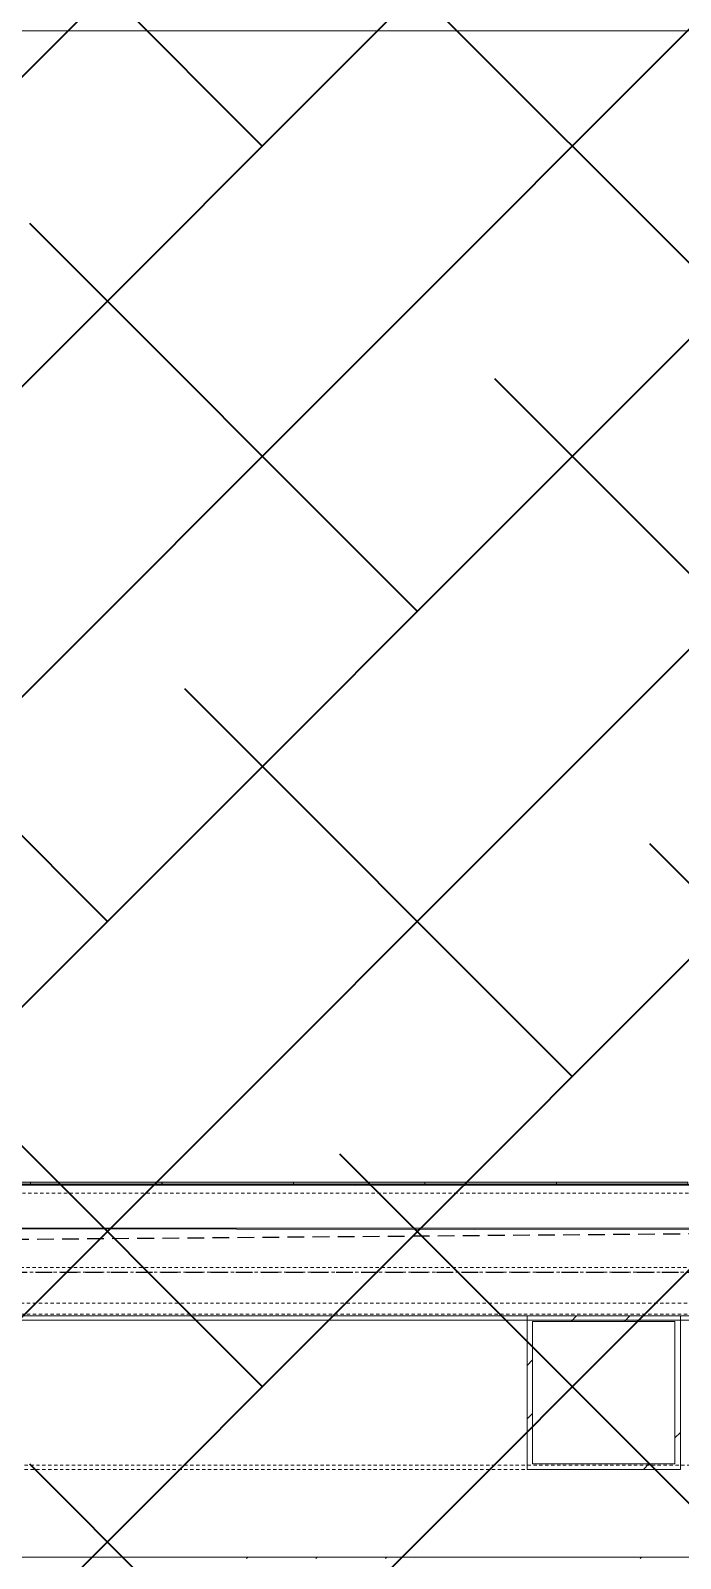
# Model space of a CAD drawing. Header units: millimetres. Extents: x 50357 to 985146, y 723188 to 1803594.
# Drawn here: x 876638 to 878120, y 818792 to 822276 of the extents above; entities that cross this region are included whole.
import ezdxf

# ---------------------------------------------------------------- set-up
doc = ezdxf.new("R2010")
doc.units = ezdxf.units.MM
doc.header["$LTSCALE"] = 3
doc.header["$MEASUREMENT"] = 0
doc.linetypes.add('DASHED', pattern=[19.05, 12.7, -6.35])
doc.linetypes.add('Member Hidden', pattern=[4.5, 2.5, -2])
for name, color, linetype, lineweight, true_color in [('A-FLOR', 7, 'Continuous', 5, 0x6e6e6e), ('A-FLOR-PATT', 7, 'Continuous', 13, 0x6e6e6e), ('ADS280_BConcrete', 7, 'Continuous', 13, 0x6e6e6e), ('ADS280_BSteel', 7, 'Continuous', 13, 0x6e6e6e), ('ADS280_H', 7, 'Member Hidden', 13, 0x6e6e6e), ('ADS280_S', 7, 'Continuous', 13, 0x6e6e6e), ('Q-SPCQ', 7, 'Continuous', 13, 0x6e6e6e)]:
    doc.layers.add(name, color=color, linetype=linetype, lineweight=lineweight, true_color=true_color)
doc.layers.add('Hatch (CARR)', color=8, linetype='Continuous', lineweight=35)

# ---------------------------------------------------------------- blocks, each defined once
blk = doc.blocks.new('Tactile_Orientation_Line Base - Tactile_Orientation_Line Base-V63-SEC A')
at = {"layer": 'Q-SPCQ'}
blk.add_hatch(color=256, dxfattribs=at).paths.add_polyline_path([(101298.3, 21000), (101298.3, 21005), (100998.4, 21005), (100998.4, 21000), (101104.6, 21000)], flags=0)
for p, q in [((100998.4, 21005), (101298.3, 21005)), ((100998.4, 21005), (100998.4, 21000)), ((101298.3, 21000), (100998.4, 21000)), ((101298.3, 21000), (101298.3, 21005))]:
    blk.add_line(p, q, dxfattribs=at)
blk = doc.blocks.new('Tactile_Orientation_Line Base - Tactile_Orientation_Line Base-V64-SEC A')
at = {"layer": 'Q-SPCQ'}
for points in [[(103097.8, 21000), (103097.8, 21005), (102797.9, 21005), (102797.9, 21000), (102804.2, 21000)], [(103097.8, 21000), (103097.8, 21000), (103097.8, 21005)]]:
    blk.add_hatch(color=256, dxfattribs=at).paths.add_polyline_path(points, flags=0)
for p, q in [((102797.9, 21005), (103097.8, 21005)), ((102797.9, 21005), (102797.9, 21000)), ((103097.8, 21000), (102797.9, 21000)), ((103097.8, 21000), (103097.8, 21005))]:
    blk.add_line(p, q, dxfattribs=at)
blk = doc.blocks.new('Square Hollow Sections - SHS 350x350x10-4159665-SEC A')
at = {"layer": 'ADS280_H'}
blk.add_line((101031, 20360), (104781, 20360), dxfattribs=at)
blk = doc.blocks.new('Built Up Member - S5_BUILT-UP BOX D350xB350xTF12_5xTW12_5 THK-3533439-SEC A')
at = {"layer": 'ADS280_H', "linetype": 'Continuous'}
h = blk.add_hatch(dxfattribs=at)
h.set_pattern_fill('FP_1', color=256, style=0, pattern_type=2)
h.set_pattern_definition([(45, (162427.4, 13871), (-251.4472, 251.4472), []), (45, (162427.4, 14252), (-251.4472, 251.4472), [])])
h.paths.add_polyline_path([(103016.7, 20350), (103081, 20350), (103081, 20700), (102731, 20700), (102731, 20350), (102804.2, 20350)], flags=0)
h.paths.add_polyline_path([(102804.2, 20362.5), (102743.5, 20362.5), (102743.5, 20687.5), (103068.5, 20687.5), (103068.5, 20362.5), (103016.7, 20362.5)], flags=0)
at = {"layer": 'ADS280_S'}
for p, q in [((103081, 20700), (102731, 20700)), ((102731, 20700), (102731, 20350)), ((103081, 20350), (103081, 20700)), ((102743.5, 20687.5), (103068.5, 20687.5)), ((102743.5, 20362.5), (102743.5, 20687.5)), ((103068.5, 20687.5), (103068.5, 20362.5)), ((102731, 20350), (103081, 20350)), ((103068.5, 20362.5), (102743.5, 20362.5))]:
    blk.add_line(p, q, dxfattribs=at)
blk = doc.blocks.new('PFC-Parallel Flange Channels - CHANNEL 200x275_75x25-5140294-SEC A')
at = {"layer": 'ADS280_H'}
blk.add_line((104851, 20729), (100206, 20729), dxfattribs=at)
blk = doc.blocks.new('PFC-Parallel Flange Channels - CHANNEL 200x200x250x10-3784114-SEC A')
at = {"layer": 'ADS280_H'}
blk.add_line((100806, 20810), (104601, 20810), dxfattribs=at)

msp = doc.modelspace()

# ---------------------------------------------------------------- hatches: boundary and pattern name
at = {"layer": 'A-FLOR-PATT'}
h = msp.add_hatch(dxfattribs=at)
h.set_pattern_fill('FP_4', color=256, style=0, pattern_type=2)
h.set_pattern_definition([(45, (937466.83, 812515.94), (-449.013, 449.013), []), (45, (937625.6, 812515.94), (0, 898.0256), []), (45, (937308.1, 812515.94), (0, 898.0256), [])])
h.paths.add_polyline_path([(895265.3282, 818791.936), (896115.1648, 818791.936), (896115.1648, 818794.936), (875223.4483, 818794.936), (875223.4483, 818791.936), (894415.4916, 818791.936)], flags=0)
at = {"layer": 'Hatch (CARR)'}
h = msp.add_hatch(dxfattribs=at)
h.set_pattern_fill('ANSI38', color=256, scale=4000)
edge = h.paths.add_edge_path()
edge.add_arc((901797.5377, 767882.7787), 65692.9869, 89.447631451, 111.454694143)
edge.add_line((877769.3162, 829023.7069), (843903.652, 829356.155))
edge.add_line((843903.652, 829356.155), (843838.7661, 822738.7897))
edge.add_line((843838.7661, 822738.7897), (855789.2784, 822621.4755))
edge.add_line((855789.2784, 822621.4755), (861630.5158, 818523.1211))
edge.add_line((861630.5158, 818523.1211), (861630.4904, 817844.936))
edge.add_line((861630.4904, 817844.936), (860370.6117, 817844.936))
edge.add_line((860370.6117, 817844.936), (856170.6117, 815594.936))
edge.add_line((856170.6117, 815594.936), (854950.6117, 815594.936))
edge.add_line((854950.6117, 815594.936), (854390.6117, 815294.936))
edge.add_line((854390.6117, 815294.936), (844469.3201, 815294.936))
edge.add_line((844469.3201, 815294.936), (844469.3201, 810194.936))
edge.add_line((844469.3201, 810194.936), (868430.8636, 810194.936))
edge.add_line((868430.8636, 810194.936), (868430.8636, 812102.6672))
edge.add_line((868430.8636, 812102.6672), (875730.6511, 815683.6405))
edge.add_line((875730.6511, 815683.6405), (902430.851, 815683.6405))
edge.add_line((902430.851, 815683.6405), (902430.851, 833572.7128))

# ---------------------------------------------------------------- linework, layer by layer
at = {"layer": 'A-FLOR'}
for p, q in [((875795.4744, 819644.336), (878737.0793, 819644.795)), ((879635.7198, 819639.5419), (875795.4744, 819644.336))]:
    msp.add_line(p, q, dxfattribs=at)
at = {"layer": 'ADS280_BConcrete'}
msp.add_line((879849.4286, 822274.936), (876020.4552, 822274.936), dxfattribs=at)
at = {"layer": 'ADS280_H'}
for p, q in [((879650.4552, 819624.936), (875245.455, 819624.936)), ((879640.4056, 819444.936), (875845.466, 819444.936)), ((879890.455, 819348.936), (875245.455, 819348.936)), ((876070.4552, 818994.936), (877770.3857, 818994.936))]:
    msp.add_line(p, q, dxfattribs=at)
at = {"layer": 'ADS280_H', "linetype": 'DASHED', "lineweight": 25}
for p, q in [((875795.4563, 819513.036), (879060.0858, 819540.1209)), ((876020.4552, 819444.936), (879640.4056, 819444.936))]:
    msp.add_line(p, q, dxfattribs=at)
at = {"layer": 'ADS280_S'}
for p, q in [((879629.4026, 819639.4598), (875795.4745, 819644.2462)), ((879640.4552, 819544.936), (875245.4552, 819544.936)), ((875795.4745, 819544.2462), (879629.4026, 819539.4598)), ((872573.4552, 819344.936), (902430.851, 819344.936)), ((873600.4552, 819334.936), (902430.851, 819334.936)), ((902430.851, 818794.936), (875223.4483, 818794.936))]:
    msp.add_line(p, q, dxfattribs=at)

# ---------------------------------------------------------------- block references
at = {"layer": 'ADS280_BSteel', "linetype": 'Member Hidden'}
for name in ['PFC-Parallel Flange Channels - CHANNEL 200x200x250x10-3784114-SEC A', 'PFC-Parallel Flange Channels - CHANNEL 200x275_75x25-5140294-SEC A', 'Built Up Member - S5_BUILT-UP BOX D350xB350xTF12_5xTW12_5 THK-3533439-SEC A', 'Square Hollow Sections - SHS 350x350x10-4159665-SEC A']:
    msp.add_blockref(name, (775039.4296, 798644.936), dxfattribs=at)
at = {"layer": 'Q-SPCQ'}
for name, p in [('Tactile_Orientation_Line Base - Tactile_Orientation_Line Base-V63-SEC A', (775339.3491, 798644.936)), ('Tactile_Orientation_Line Base - Tactile_Orientation_Line Base-V63-SEC A', (775639.2687, 798644.936)), ('Tactile_Orientation_Line Base - Tactile_Orientation_Line Base-V63-SEC A', (775939.1883, 798644.936)), ('Tactile_Orientation_Line Base - Tactile_Orientation_Line Base-V63-SEC A', (776239.1079, 798644.936)), ('Tactile_Orientation_Line Base - Tactile_Orientation_Line Base-V63-SEC A', (776539.0275, 798644.936)), ('Tactile_Orientation_Line Base - Tactile_Orientation_Line Base-V64-SEC A', (775039.4296, 798644.936))]:
    msp.add_blockref(name, p, dxfattribs=at)

doc.saveas('drawing.dxf')
